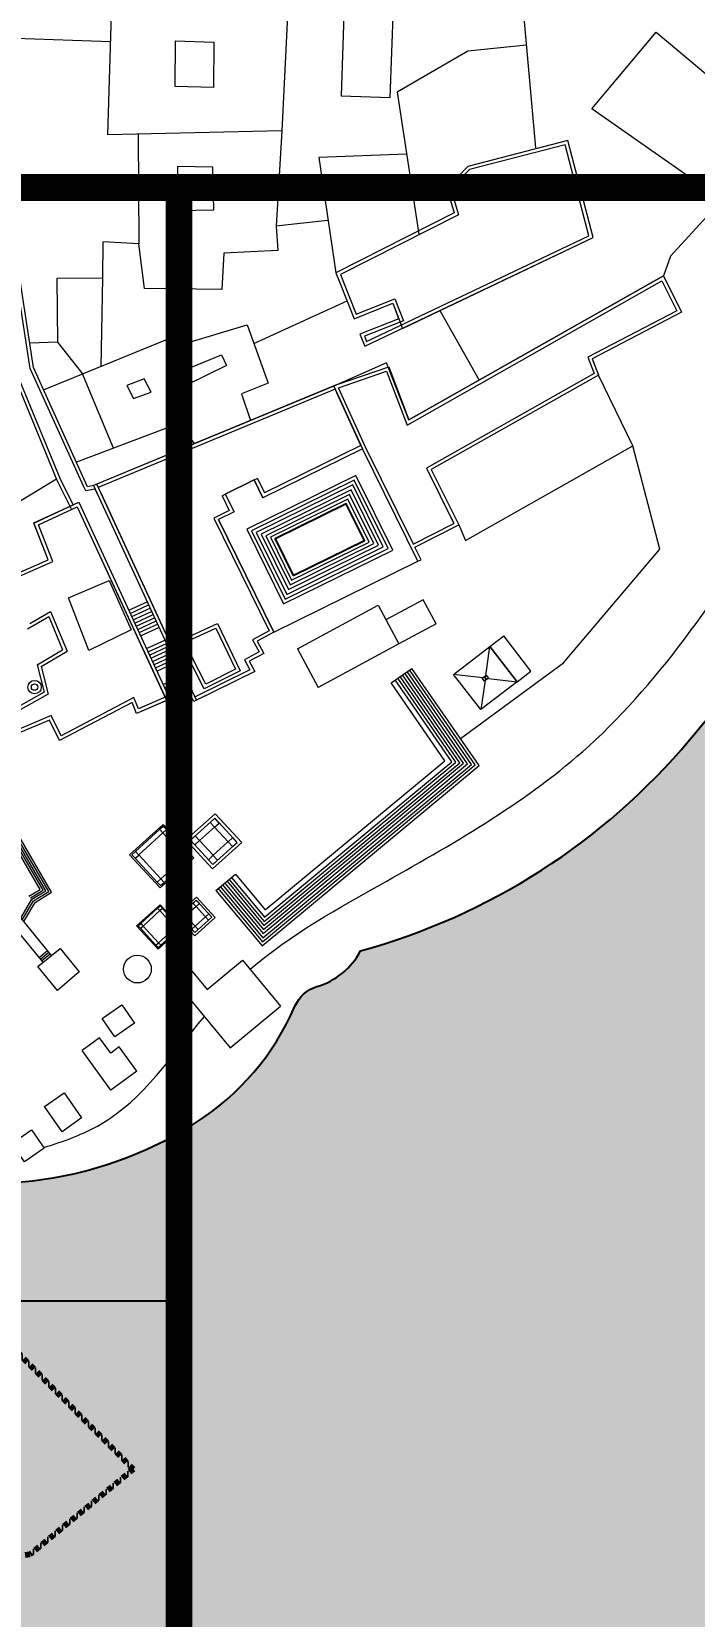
# Model space of a CAD drawing. Header units: millimetres. Extents: x 4203764 to 12476749, y 34048 to 3000914.
# Drawn here: x 12248970 to 12319367, y 2394672 to 2563127 of the extents above; entities that cross this region are included whole.
import ezdxf

# ---------------------------------------------------------------- set-up
doc = ezdxf.new("R2010")
doc.units = ezdxf.units.MM
doc.header["$MEASUREMENT"] = 0
doc.linetypes.add('DASHDOTX2', pattern=[2, 1, -0.5, 0, -0.5])
doc.linetypes.add('DASHED', pattern=[0.75, 0.5, -0.25])
for name, color, linetype, lineweight in [('2', 240, 'Continuous', 25), ('4', 1, 'Continuous', 35), ('A_SITE EDGE', 1, 'Continuous', 50), ('building property', 253, 'Continuous', 15), ('outer profile and ghats', 1, 'Continuous', 9), ('streets', 254, 'Continuous', 9), ('wall', 22, 'Continuous', 9)]:
    doc.layers.add(name, color=color, linetype=linetype, lineweight=lineweight)
doc.layers.add('water', color=5, linetype='Continuous')
doc.styles.get("Standard").update_dxf_attribs({"font": 'arial.ttf'})
doc.dimstyles.get("Standard").update_dxf_attribs({"dimtxt": 10000, "dimasz": 2000, "dimexe": 0.18, "dimexo": 0.0625, "dimgap": 0.09, "dimtad": 0, "dimtih": 1, "dimtoh": 1, "dimdec": 4, "dimzin": 0, "dimdsep": 46, "dimtxsty": 'Standard', "dimblk": 'ARCHTICK', "dimcen": 0, "dimadec": 0, "dimazin": 0, "dimtfac": 1, "dimtdec": 4, "dimtofl": 0, "dimtmove": 0, "dimatfit": 3, "dimldrblk": 'ARCHTICK', "dimfxl": 0, "dimtolj": 1, "dimtzin": 0, "dimlwe": 18, "dimarcsym": 0})

# ---------------------------------------------------------------- blocks, each defined once
blk = doc.blocks.new('_ArchTick')
at = {"color": 0, "linetype": 'ByBlock', "lineweight": 30, "const_width": 0.15}
blk.add_lwpolyline([(-0.5, -0.5), (0.5, 0.5)], dxfattribs=at)
blk = doc.blocks.new('*D42')
at = {"layer": '4', "color": 0, "linetype": 'DASHED', "lineweight": 18}
for p, q in [((11789424, 2546568), (11789424, 2428157)), ((12264489, 2546461), (12264489, 2428157))]:
    blk.add_line(p, q, dxfattribs=at)
at = {"layer": '4', "color": 0, "lineweight": -2}
for p, q in [((11789424, 2428158), (11986578, 2428158)), ((12264489, 2428158), (12067335, 2428158))]:
    blk.add_line(p, q, dxfattribs=at)
at = {"layer": 'Defpoints', "color": 0, "lineweight": 30}
for p in [(11789424, 2546568), (12264489, 2546461), (12264489, 2428158)]:
    blk.add_point(p, dxfattribs=at)
at = {"layer": '4', "color": 0, "lineweight": -2, "xscale": 2000, "yscale": 2000, "zscale": 2000, "rotation": 180}
blk.add_blockref('_ArchTick', (11789424, 2428158), dxfattribs=at)
at = {"layer": '4', "color": 0, "lineweight": -2, "xscale": 2000, "yscale": 2000, "zscale": 2000}
blk.add_blockref('_ArchTick', (12264489, 2428158), dxfattribs=at)
at = {"layer": '4', "color": 0, "lineweight": 30, "insert": (12026957, 2428158), "char_height": 10000, "attachment_point": 5}
blk.add_mtext('\\A1;475065.1106', dxfattribs=at)

msp = doc.modelspace()

# ---------------------------------------------------------------- hatches: boundary and pattern name
at = {"layer": 'building property', "lineweight": 35}
h = msp.add_hatch(color=254, dxfattribs=at)
h.dxf.hatch_style = 1
edge = h.paths.add_edge_path()
edge.add_arc((12422933.58498, 1804056.12126), 263896.55539, 140.0344583194, 166.4284169588)
edge.add_line((12166405.68001, 1865982.09254), (11809487.3317, 1865841.04787))
edge.add_arc((11795819.33628, 1886942.04403), 25140.92556, 302.9328139212, 330.721959267)
edge.add_arc((11790950.95391, 1889671.59987), 30722.28937, 330.721959267, 347.6914226223)
edge.add_arc((11840072.54802, 1878953.65679), 19554.99489, 143.0848554895, 167.6914226223, ccw=False)
edge.add_arc((11807220.50579, 1903633.24919), 21534.40715, 323.0848554895, 338.771758814)
edge.add_arc((11955946.7924, 1845861.77199), 138018.25471, 152.3377396526, 158.771758814, ccw=False)
edge.add_arc((11791692.03616, 1931959.48148), 47433.73511, 332.3377396526, 349.6440384347)
edge.add_arc((11871872.39149, 1917307.32735), 34074.39333, 151.8048650631, 169.6440384347, ccw=False)
edge.add_arc((11962613.6436, 1868662.2146), 137032.25767, 145.8909863463, 151.8048650631, ccw=False)
edge.add_arc((11787542.99968, 1987234.12269), 74412.83626, 325.8909863463, 334.4095907286)
edge.add_arc((12096866.37172, 1839094.85316), 268553.91382, 152.1606562035, 154.4095907286, ccw=False)
edge.add_arc((11884893.48195, 1951041.5666), 28836.22018, 138.5366337492, 152.1606562035, ccw=False)
edge.add_arc((12145192.348, 1721045.11657), 376188.87482, 136.9969988859, 138.5366337492, ccw=False)
edge.add_arc((11830511.45426, 2014520.61475), 54103.97071, 316.9969988859, 325.9340388131)
edge.add_arc((12063451.02841, 1857010.40857), 227090.46426, 144.4115146112, 145.934038813, ccw=False)
edge.add_arc((11882971.44551, 1986166.24576), 5157.79401, 109.3703452575, 144.4115146112, ccw=False)
edge.add_arc((11872806.33967, 2015079.38397), 25490.19023, 289.3703452575, 298.5628810284)
edge.add_arc((11879590.48764, 2002617.1732), 11301.06196, 298.5628810284, 329.8823603517)
edge.add_arc((11815875.61762, 2039577.60358), 84960.12844, 329.8823603517, 334.7322078033)
edge.add_arc((11896640.94108, 2001455.54062), 4350.1686, 111.7983925175, 154.7322078033, ccw=False)
edge.add_arc((11887307.09226, 2024793.72639), 20785.29736, 291.7983925175, 301.0543031333)
edge.add_arc((11856516.08611, 2075928.72551), 80475.11387, 301.0543031333, 304.2727914648)
edge.add_arc((11900115.71454, 2011948.81654), 3051.88511, 304.2727914649, 344.5064632857)
edge.add_arc((11799904.2964, 2039727.72895), 107042.25149, 344.5064632856, 347.0246817926)
edge.add_arc((11914355.65123, 2013356.47758), 10407.97422, 136.5726064511, 167.0246817927, ccw=False)
edge.add_arc((11898455.85704, 2028406.57183), 11485.1478, 316.5726064511, 345.7400024481)
edge.add_arc((11851131.69288, 2040434.16903), 60313.82389, 345.7400024481, 354.5454942005)
edge.add_arc((11928707.56329, 2029145.01425), 18394.30865, 143.1924489998, 162.4192210947, ccw=False)
edge.add_arc((11904217.35609, 2047471.06434), 12193.50526, 323.1924489998, 340.6547154255)
edge.add_arc((11913568.70574, 2044187.96858), 2282.57908, 340.6547154255, 435.6672125063)
edge.add_arc((11918809.42755, 2046321.44877), 4676.31282, 123.9086206621, 179.0436377173, ccw=False)
edge.add_arc((11948963.81076, 2001461.5739), 58729.02043, 120.4236297496, 123.9086206621, ccw=False)
edge.add_arc((11916860.85688, 2056128.06657), 4666.76072, 300.4236297497, 343.1747362629)
edge.add_arc((12265773.02432, 1950617.37847), 359849.63931, 162.2838870341, 163.1747362629, ccw=False)
edge.add_arc((11934658.08587, 2056392.2457), 12250.12118, 139.8552917822, 162.2838870342, ccw=False)
edge.add_arc((11930589.41079, 2059823.81787), 6927.5462, 110.1695649768, 139.8552917822, ccw=False)
edge.add_arc((11925358.20077, 2074065.16989), 8244.19285, 290.1695649768, 337.8987580009)
edge.add_arc((11987011.44104, 2053190.64676), 56863.60963, 149.1990475726, 161.7870580545, ccw=False)
edge.add_arc((11075552.25721, 2596549.90314), 1004266.5074, 329.19904757266, 329.61497402102)
edge.add_arc((11980804.63447, 2065759.45851), 45123.96456, 141.7900834815, 149.614974021, ccw=False)
edge.add_arc((11973785.75951, 2071284.73579), 36191.2553, 132.0286819129, 141.7900834814, ccw=False)
edge.add_arc((11938932.66945, 2109954.06772), 15866.93443, 312.0286819129, 321.4770117494)
edge.add_arc((12047130.20068, 2023818.96458), 122429.70961, 139.0851188938, 141.4770117494, ccw=False)
edge.add_arc((11931780.31903, 2123790.61727), 30213.42498, 319.0851188937, 328.8133755676)
edge.add_arc((11993537.04921, 2086409.11404), 41975.70514, 141.349766146, 148.8133755676, ccw=False)
edge.add_arc((12005850.60992, 2080987.9041), 55086.72854, 137.4077616341, 144.9475459467, ccw=False)
edge.add_arc((11990556.79698, 2095047.46285), 34312.41974, 127.5143422198, 137.4077616341, ccw=False)
edge.add_arc((11957008.81119, 2138745.39622), 20778.20317, 307.5143422198, 316.6955671633)
edge.add_arc((11955918.27659, 2139773.22335), 22276.76725, 316.6955671633, 326.2681196672)
edge.add_arc((11965289.37029, 2133515.94454), 11008.62919, 326.2681196672, 347.7902224322)
edge.add_arc((11985827.96119, 2129071.6751), 10005.30064, 137.1698864072, 167.7902224322, ccw=False)
edge.add_arc((11987437.46688, 2127579.68442), 12199.96343, 116.8522136864, 137.1698864072, ccw=False)
edge.add_arc((11970422.17406, 2161188.10091), 25470.26153, 296.8522136864, 308.8966392115)
edge.add_arc((11976014.23722, 2154256.9492), 16564.53111, 308.8966392115, 333.1942724583)
edge.add_arc((11860930.93487, 2212404.1487), 145503.52168, 333.1942724584, 335.605593174)
edge.add_arc((11906483.0125, 2191746.1714), 95486.08669, 335.605593174, 339.9027603815)
edge.add_arc((12024664.71914, 2148504.26439), 30358.17542, 142.1711417541, 159.9027603815, ccw=False)
edge.add_arc((12026846.78869, 2146809.91674), 33120.82659, 125.2967839886, 142.1711417541, ccw=False)
edge.add_arc((11992941.37741, 2194701.94609), 25558.15934, 305.2967839886, 317.9200299652)
edge.add_arc((11860544.70547, 2314247.47305), 203939.8057, 317.9200299652, 320.6654060374)
edge.add_arc((12005072.05939, 2195807.41048), 17081.02358, 320.6654060374, 333.2962609378)
edge.add_arc((12025817.7741, 2185371.70662), 6141.56443, 114.657943249, 153.2962609378, ccw=False)
edge.add_arc((12010209.31829, 2219372.64234), 31270.83355, 294.657943249, 307.4600657375)
edge.add_arc((12026070.76591, 2198671.74297), 5191.86204, 307.4600657375, 350.572480741)
edge.add_arc((12041977.16001, 2196030.60663), 10932.31157, 154.0089907333, 170.572480741, ccw=False)
edge.add_arc((12035864.30031, 2199010.8602), 4131.6524, 104.4456307299, 154.0089907333, ccw=False)
edge.add_arc((12059610.48435, 2145011.53073), 63070.87253, 105.6165097511, 113.1314364048, ccw=False)
edge.add_arc((12040956.91098, 2211746.87486), 6222.4313, 285.6165097511, 325.3236856384)
edge.add_arc((12024043.2371, 2223448.11648), 26789.1865, 325.3236856384, 336.7232936214)
edge.add_arc((12058249.21068, 2208733.17976), 10447.59627, 128.3236311209, 156.7232936214, ccw=False)
edge.add_arc((12029392.06585, 2245241.69464), 36088.48077, 308.3236311208, 313.9465601671)
edge.add_arc((12083829.87625, 2188764.36944), 42353.62184, 128.4864178487, 133.9465601671, ccw=False)
edge.add_arc((12051132.59717, 2229890.49023), 10186.55203, 308.4864178487, 334.2322790811)
edge.add_arc((12102406.63357, 2205139.28006), 46748.93087, 146.9738708583, 154.2322790812, ccw=False)
edge.add_arc((12067661.65762, 2227725.46538), 5308.01968, 122.3184351479, 146.9738708582, ccw=False)
edge.add_arc((12091969.20285, 2189302.10819), 50774.61327, 117.1290922819, 122.3184351479, ccw=False)
edge.add_arc((12065354.21922, 2241247.29044), 7591.98088, 297.129092282, 335.5932295827)
edge.add_arc((12283885.72211, 2142085.86596), 232385.11356, 154.5330055613, 155.5932295827, ccw=False)
edge.add_arc((12092048.28291, 2233452.01748), 19901.2866, 138.9025223259, 154.5330055613, ccw=False)
edge.add_arc((12083002.97433, 2241342.04187), 7898.36645, 117.1931828002, 138.9025223259, ccw=False)
edge.add_arc((12172609.68851, 2161469.99995), 127437.90807, 133.937445304, 137.0092429147, ccw=False)
edge.add_arc((12088584.73883, 2248670.70685), 6342.26219, 96.6032629617, 133.937445304, ccw=False)
edge.add_arc((12086923.02238, 2263025.34251), 8108.23491, 276.6032629617, 304.4168700316)
edge.add_arc((12101573.55915, 2241642.28192), 17812.28799, 104.2632595223, 124.4168700316, ccw=False)
edge.add_arc((12093606.17799, 2268768.40567), 10492.14992, 289.9436753348, 316.9032813136)
edge.add_arc((12099774.36332, 2262996.98248), 2044.91157, 316.9032813136, 394.5632893672)
edge.add_arc((12108218.93736, 2262008.3021), 7093.86174, 116.7487161028, 162.3676141534, ccw=False)
edge.add_arc((12122374.01509, 2264454.79555), 17778.2768, 139.9869056711, 167.3668545975, ccw=False)
edge.add_arc((12104061.54487, 2279827.91574), 6131.54106, 319.9869056712, 371.9497000785)
edge.add_arc((12116330.47808, 2282424.50258), 6409.15212, 147.6157391331, 191.9497000785, ccw=False)
edge.add_arc((12103664.68187, 2290457.58157), 8589.27286, 327.6157391331, 378.4692956369)
edge.add_arc((12115880.52553, 2294537.66772), 4289.93284, 155.2320996672, 198.4692956369, ccw=False)
edge.add_arc((12121723.31077, 2291841.89317), 10724.63095, 131.3611323252, 155.2320996672, ccw=False)
edge.add_arc((12108153.53343, 2318305.31023), 19521.81951, 289.3953975175, 302.8724992883)
edge.add_arc((12133671.22285, 2297874.54878), 15457.67071, 131.8163415621, 164.8693864624, ccw=False)
edge.add_arc((12097802.53601, 2337968.47188), 38339.03332, 311.8163415621, 318.1847381032)
edge.add_arc((12134442.04632, 2308405.32127), 9003.48475, 96.8704836962, 153.6137695223, ccw=False)
edge.add_arc((12130772.19598, 2338862.87953), 21674.36812, 276.8704836962, 287.7288739271)
edge.add_arc((12135367.95772, 2324487.47067), 6582.2044, 287.7288739271, 330.0627189084)
edge.add_arc((12161033.2484, 2309707.04393), 23034.82045, 142.1279656266, 150.0627189084, ccw=False)
edge.add_arc((12134575.28819, 2337148.44982), 15664.24402, 301.8873282868, 340.5909685423)
edge.add_arc((12157396.83975, 2332029.36114), 8047.96466, 115.4496268208, 180.6143580405, ccw=False)
edge.add_arc((12145948.42862, 2356085.86119), 18593.75661, 295.4496268209, 348.9156705378)
edge.add_arc((12189745.46756, 2347732.38651), 25993.19856, 127.1637606776, 169.4061118436, ccw=False)
edge.add_arc((12158024.63805, 2389577.96852), 26516.45539, 307.1637606776, 350.8522803553)
edge.add_arc((12198736.93035, 2383022.13341), 14720.29663, 100.3668143252, 170.8522803553, ccw=False)
edge.add_arc((12188836.61367, 2437141.24056), 40296.91912, 280.3668143253, 301.2746773972)
edge.add_arc((12220773.67523, 2384561.66699), 21222.08167, 90.2751861599, 121.2746773973, ccw=False)
edge.add_arc((12220587.84901, 2423251.75267), 17468.45027, 270.2751861599, 358.8217786811)
edge.add_arc((12261882.91553, 2424966.98004), 23920.42798, 138.9034680325, 184.9750374256, ccw=False)
edge.add_arc((12244276.45652, 2481842.09135), 41153.64894, 269.4151769576, 302.4572157954)
edge.add_arc((12251494.42786, 2470493.45398), 27704.08834, 302.4572157954, 336.7139916553)
edge.add_arc((12280323.45495, 2458086.05834), 3681.51774, 106.538255431, 156.7139916553, ccw=False)
edge.add_arc((12277078.09344, 2469015.41288), 7719.49808, 286.538255431, 332.2612949479)
edge.add_arc((12265522.42494, 2532539.87056), 69590.71886, 285.3212740008, 320.0355113691)
edge.add_arc((13061631.32729, 1865365.57947), 969115.64922, 139.11600640113, 140.03551136914, ccw=False)
edge.add_line((12328944.66821, 2499680.48641), (12329073.93275, 2172572.15004))
edge.add_arc((12871405.34426, 1859096.21132), 626410.8269, 149.97142388808, 158.65638947594)
edge.add_arc((11908116.16923, 2235511.87646), 407811.00022, 320.0344583194, 338.6563894759, ccw=False)

# ---------------------------------------------------------------- linework, layer by layer
at = {"layer": '2'}
msp.add_lwpolyline([(12184203.85027, 2385362.37198, -0.3176291757), (12196088.02134, 2397502.1339, 0.0914816891), (12209756.41357, 2402699.93306, -0.1360917661), (12220671.74799, 2405783.50388, 0.4068031809), (12238052.60595, 2422892.55955, -0.2037775267), (12243856.40491, 2440690.58618, 0.1451803897), (12266362.372, 2447116.95408, 0.1505966144), (12276941.82279, 2459541.44038, -0.2224992803), (12279275.49078, 2461615.27129, 0.2021941181), (12283910.46223, 2465422.4493, 0.1526385525), (12318859.72267, 2487840.86808, -0.0040121188), (12328944.66821, 2499680.48641), (12329073.93275, 2172572.15004, 0.0379134616)], format="xyb", dxfattribs=at)
at = {"layer": '4', "lineweight": 30}
msp.add_xline((11792562.75326, 2546470.7114), (1, 0), dxfattribs=at)
at = {"layer": '4', "lineweight": 30, "const_width": 2852.91097}
for points in [[(12145823.9766, 2546567.61517), (12264623.9766, 2546567.61517), (12264623.9766, 2378367.61517), (12145823.9766, 2378367.61517), (12145823.9766, 2546567.61517)], [(12264623.9766, 2546567.61517), (12383423.9766, 2546567.61517), (12383423.9766, 2378367.61517), (12264623.9766, 2378367.61517), (12264623.9766, 2546567.61517)]]:
    msp.add_lwpolyline(points, dxfattribs=at)
at = {"layer": 'A_SITE EDGE', "linetype": 'DASHDOTX2', "lineweight": 80, "ltscale": 500}
for points in [[(12259762.06627, 2410306.9361), (12239698.26323, 2430562.95338)], [(12259762.06627, 2410306.9361), (12248777.78739, 2401249.21918), (12212216.74302, 2395269.78575), (12163902.34439, 2297612.46152), (12137523.08205, 2298301.60724)]]:
    msp.add_lwpolyline(points, dxfattribs=at)
at = {"layer": 'building property'}
for p, q in [((12308481.18951, 2554919.96143), (12315314.51928, 2563063.76441)), ((12315314.51928, 2563063.76441), (12322989.02946, 2556624.21042)), ((12322296.39827, 2545245.70866), (12308481.18951, 2554919.96143)), ((12328923.7942, 2552502.87208), (12316830.63184, 2539260.55845)), ((12316830.63184, 2539260.55845), (12316085.97347, 2537180.51056)), ((12316830.63184, 2539260.55845), (12316085.97347, 2537180.51056)), ((12289052.91906, 2521856.17086), (12316085.97347, 2537180.51056)), ((12316085.97347, 2537180.51056), (12317996.14871, 2533305.19522)), ((12316085.97347, 2537180.51056), (12317996.14871, 2533305.19522)), ((12288857.89659, 2521314.42848), (12315925.22294, 2536658.19606)), ((12315925.22294, 2536658.19606), (12317497.81093, 2533467.76924)), ((12292328.2557, 2533477.26026), (12296517.29974, 2526087.5353)), ((12317497.81093, 2533467.76924), (12308048.3108, 2528522.45917)), ((12317996.14871, 2533305.19522), (12308518.51539, 2528345.16191)), ((12317996.14871, 2533305.19522), (12308518.51539, 2528345.16191)), ((12308048.3108, 2528522.45917), (12308717.61549, 2526783.92174)), ((12281419.81215, 2525608.12132), (12286901.37471, 2527503.70643)), ((12286680.29933, 2527030.34969), (12288857.89659, 2521314.42848)), ((12286901.37471, 2527503.70643), (12289052.91906, 2521856.17086)), ((12308518.51539, 2528345.16191), (12309184.76311, 2526616.72272)), ((12308518.51539, 2528345.16191), (12309178.11604, 2526631.83097)), ((12308717.61549, 2526783.92174), (12290908.21689, 2516740.16032)), ((12309185.29683, 2526617.02372), (12291402.6764, 2516588.36408)), ((12309185.29683, 2526617.02372), (12291402.6764, 2516588.36408)), ((12312826.57805, 2519108.4706), (12309185.29683, 2526617.02372)), ((12284105.14207, 2518796.4029), (12273538.49398, 2513586.26805)), ((12283949.63868, 2519137.95939), (12273709.04239, 2514088.59207)), ((12290004.66349, 2506831.6134), (12284105.14207, 2518796.4029)), ((12289519.45373, 2508663.87724), (12284441.57829, 2518962.2907)), ((12295052.78781, 2509047.06645), (12312826.57805, 2519108.4706)), ((12290908.21689, 2516740.16032), (12293836.54312, 2510853.06945)), ((12269533.41727, 2513958.77445), (12272607.45592, 2515474.50164)), ((12272943.89213, 2515640.38944), (12272490.83605, 2515416.99947)), ((12272607.45592, 2515474.50164), (12273538.49398, 2513586.26805)), ((12272943.89213, 2515640.38944), (12273709.04239, 2514088.59207)), ((12291402.6764, 2516588.36408), (12294338.17167, 2510686.8606)), ((12291402.6764, 2516588.36408), (12294338.17167, 2510686.8606)), ((12255930.23376, 2514018.64663), (12265612.30298, 2493036.94162)), ((12256270.83018, 2514175.81585), (12265952.8994, 2493194.11084)), ((12269196.98106, 2513792.88665), (12269533.41727, 2513958.77445)), ((12269196.98106, 2513792.88665), (12269962.13133, 2512241.08927)), ((12269533.41727, 2513958.77445), (12270464.45534, 2512070.54086)), ((12249196.09605, 2510911.15907), (12253983.18018, 2513120.17306)), ((12249674.6715, 2510718.87649), (12253799.75297, 2512622.40741)), ((12253799.75297, 2512622.40741), (12263146.14015, 2492368.1483)), ((12253983.18018, 2513120.17306), (12263647.11079, 2492177.77565)), ((12269962.13133, 2512241.08927), (12268309.31524, 2511426.12935)), ((12270464.45534, 2512070.54086), (12268811.63926, 2511255.58094)), ((12250733.29041, 2506998.80302), (12249196.09605, 2510911.15907)), ((12251214.25934, 2506800.42872), (12249674.6715, 2510718.87649)), ((12274711.16067, 2499290.79145), (12268811.63926, 2511255.58094)), ((12289515.7, 2508661.97373), (12293836.54312, 2510853.06945)), ((12289685.35197, 2508327.41985), (12294338.17167, 2510686.8606)), ((12289685.35197, 2508327.41985), (12294338.17167, 2510686.8606)), ((12294338.17167, 2510686.8606), (12295052.78781, 2509047.06645)), ((12290341.0997, 2506997.50121), (12289685.35197, 2508327.41985)), ((12290341.0997, 2506997.50121), (12289685.35197, 2508327.41985)), ((12233123.84198, 2499260.49742), (12250733.29041, 2506998.80302)), ((12233629.39094, 2499072.92459), (12251214.25934, 2506800.42872)), ((12290004.66349, 2506831.6134), (12290341.0997, 2506997.50121)), ((12290004.66349, 2506831.6134), (12290341.0997, 2506997.50121)), ((12259286.39361, 2501627.74748), (12261233.4472, 2502526.22106)), ((12259443.56283, 2501287.15106), (12261390.61641, 2502185.62463)), ((12259600.73205, 2500946.55463), (12261547.78563, 2501845.02821)), ((12290571.9263, 2502746.5597), (12286608.21112, 2500599.38582)), ((12291953.40428, 2500196.33063), (12290571.9263, 2502746.5597)), ((12248536.49604, 2499639.27317), (12250783.42766, 2500963.93294)), ((12248773.72238, 2500214.57315), (12250964.75793, 2501506.27986)), ((12250783.42766, 2500963.93294), (12252254.3075, 2497413.75826)), ((12250964.75793, 2501506.27986), (12252725.62699, 2497256.17556)), ((12259757.90127, 2500605.95821), (12261704.95485, 2501504.43178)), ((12259915.07048, 2500265.36178), (12261862.12407, 2501163.83536)), ((12260072.2397, 2499924.76536), (12262019.29328, 2500823.23894)), ((12260229.40892, 2499584.16893), (12262176.4625, 2500482.64251)), ((12260386.57814, 2499243.57251), (12262333.63172, 2500142.04609)), ((12291953.40428, 2500196.33063), (12287989.68909, 2498049.15675)), ((12260543.74735, 2498902.97608), (12262490.80094, 2499801.44966)), ((12261172.42422, 2497540.59039), (12263119.47781, 2498439.06396)), ((12297658.01203, 2497760.11392), (12299139.91415, 2498899.64366)), ((12302014.64021, 2495161.2045), (12299139.91415, 2498899.64366)), ((12249537.72376, 2495812.219), (12252254.3075, 2497413.75826)), ((12249972.34573, 2495633.00158), (12252725.62699, 2497256.17556)), ((12261329.59344, 2497199.99396), (12263276.64702, 2498098.46754)), ((12261486.76266, 2496859.39754), (12263433.81624, 2497757.87111)), ((12261643.93188, 2496518.80111), (12263590.98546, 2497417.27469)), ((12261801.10109, 2496178.20469), (12263748.15468, 2497076.67826)), ((12261958.27031, 2495837.60826), (12263905.32389, 2496736.08184)), ((12277195.52154, 2497519.0837), (12279422.4167, 2493408.20183)), ((12297166.94011, 2494407.99681), (12297658.01203, 2497760.11392)), ((12300532.73809, 2494021.67475), (12297658.01203, 2497760.11392)), ((12249537.72376, 2495812.219), (12250298.46269, 2492904.39991)), ((12249972.34573, 2495633.00158), (12250734.88206, 2492718.31215)), ((12262115.43953, 2495497.01184), (12264062.49311, 2496395.48541)), ((12262272.60875, 2495156.41541), (12264219.66233, 2496054.88899)), ((12287143.66465, 2493904.17281), (12289372.40711, 2495446.81523)), ((12300532.73809, 2494021.67475), (12302014.64021, 2495161.2045)), ((12262935.70175, 2493719.4476), (12264882.75533, 2494617.92118)), ((12263092.87097, 2493378.85118), (12265039.92455, 2494277.32476)), ((12263250.04019, 2493038.25476), (12265197.09377, 2493936.72833)), ((12263407.2094, 2492697.65833), (12265354.26299, 2493596.13191)), ((12297166.94011, 2494407.99681), (12293801.14214, 2494794.31887)), ((12297166.94011, 2494407.99681), (12296675.8682, 2491055.8797)), ((12297167.41746, 2494411.25522), (12300532.73809, 2494021.67475)), ((12250734.88206, 2492718.31215), (12242414.68554, 2488077.36159)), ((12250298.46269, 2492904.39991), (12242612.72104, 2488617.34407)), ((12259637.94448, 2491807.01591), (12251923.05973, 2487771.78785)), ((12259831.74662, 2492331.70608), (12252091.19005, 2488283.05051)), ((12260109.32037, 2490631.08257), (12259637.94448, 2491807.01591)), ((12260313.54879, 2491129.7625), (12259831.74662, 2492331.70608)), ((12263647.11079, 2492177.77565), (12260109.32037, 2490631.08257)), ((12263146.14015, 2492368.1483), (12260313.54879, 2491129.7625)), ((12251050.59509, 2490418.36358), (12245366.97225, 2488039.41919)), ((12250868.60323, 2489935.54496), (12245857.82693, 2487838.22808)), ((12251923.05973, 2487771.78785), (12250868.60323, 2489935.54496)), ((12252091.19005, 2488283.05051), (12251050.59509, 2490418.36358)), ((12265351.69079, 2477200.45167), (12268458.20669, 2479995.05062)), ((12268458.20669, 2479995.05062), (12271291.49795, 2476923.78297)), ((12250784.51502, 2471721.48334), (12247048.5349, 2478133.5389)), ((12251087.61982, 2471644.84236), (12247200.45776, 2478316.3712)), ((12259371.86022, 2475631.2953), (12262947.14917, 2478847.59905)), ((12262547.29168, 2478338.98486), (12262929.29545, 2478682.63267)), ((12262547.29168, 2478338.98486), (12262895.69741, 2477961.31551)), ((12262895.69741, 2477961.31551), (12263277.70119, 2478304.96331)), ((12262929.29545, 2478682.63267), (12263277.70119, 2478304.96331)), ((12262947.14917, 2478847.59905), (12266207.98389, 2475312.87731)), ((12249875.20061, 2471951.40628), (12246592.76633, 2477585.04199)), ((12250178.30541, 2471874.7653), (12246744.68919, 2477767.87429)), ((12250481.41021, 2471798.12432), (12246896.61205, 2477950.7066)), ((12262886.77961, 2477953.29312), (12262886.77961, 2477953.29312)), ((12265351.69079, 2477200.45167), (12268184.98205, 2474129.18402)), ((12266296.69274, 2476668.52787), (12266303.07193, 2476674.26654)), ((12268184.98205, 2474129.18402), (12271291.49795, 2476923.78297)), ((12270295.32411, 2476488.31249), (12270301.14224, 2476482.00568)), ((12259371.86022, 2475631.2953), (12262632.69494, 2472096.57356)), ((12259620.63573, 2475637.34644), (12260002.63951, 2475980.99424)), ((12259620.63573, 2475637.34644), (12259969.04147, 2475259.67709)), ((12259969.04147, 2475259.67709), (12260351.04525, 2475603.32489)), ((12260002.63951, 2475980.99424), (12260351.04525, 2475603.32489)), ((12262632.69494, 2472096.57356), (12266207.98389, 2475312.87731)), ((12265227.45843, 2475351.36129), (12265609.46221, 2475695.00909)), ((12265227.45843, 2475351.36129), (12265575.86417, 2474973.69193)), ((12265575.86417, 2474973.69193), (12265957.86795, 2475317.33973)), ((12265609.46221, 2475695.00909), (12265957.86795, 2475317.33973)), ((12262307.60916, 2472724.68627), (12262689.61294, 2473068.33407)), ((12262689.61294, 2473068.33407), (12263038.01868, 2472690.66472)), ((12268543.84021, 2471835.17081), (12270628.02801, 2473568.14508)), ((12248667.2299, 2471214.26542), (12249875.20061, 2471951.40628)), ((12248831.26512, 2471052.75991), (12250178.30541, 2471874.7653)), ((12248995.30034, 2470891.2544), (12250481.41021, 2471798.12432)), ((12249159.33556, 2470729.74889), (12250784.51502, 2471721.48334)), ((12249323.37078, 2470568.24338), (12251087.61982, 2471644.84236)), ((12262307.60916, 2472724.68627), (12262656.0149, 2472347.01692)), ((12262656.0149, 2472347.01692), (12263038.01868, 2472690.66472)), ((12247821.2748, 2468898.34355), (12248995.30034, 2470891.2544)), ((12247971.79001, 2468713.8878), (12249159.33556, 2470729.74889)), ((12248122.30523, 2468529.43205), (12249323.37078, 2470568.24338)), ((12260114.50593, 2468069.12074), (12262617.20819, 2470320.53336)), ((12262337.30795, 2469964.50343), (12262604.7106, 2470205.05689)), ((12262337.30795, 2469964.50343), (12262581.19197, 2469700.13488)), ((12262574.9495, 2469694.51921), (12262574.9495, 2469694.51921)), ((12262581.19197, 2469700.13488), (12262848.59461, 2469940.68834)), ((12262604.7106, 2470205.05689), (12262848.59461, 2469940.68834)), ((12262617.20819, 2470320.53336), (12264899.7925, 2467846.22814)), ((12264300.38733, 2469167.53019), (12266474.94846, 2471123.74946)), ((12266474.94846, 2471123.74946), (12268458.25234, 2468973.8621)), ((12250181.7506, 2464200.51327), (12247084.51242, 2467996.16528)), ((12251066.34878, 2464921.51941), (12247520.24437, 2469267.25504)), ((12260114.50593, 2468069.12074), (12262397.09024, 2465594.81552)), ((12260288.64879, 2468073.35653), (12260556.05143, 2468313.90999)), ((12260288.64879, 2468073.35653), (12260532.53281, 2467808.98799)), ((12260532.53281, 2467808.98799), (12260799.93545, 2468049.54145)), ((12260556.05143, 2468313.90999), (12260799.93545, 2468049.54145)), ((12264213.42468, 2467873.16693), (12264480.82732, 2468113.72039)), ((12264300.38733, 2469167.53019), (12266283.69121, 2467017.64284)), ((12264480.82732, 2468113.72039), (12264724.71134, 2467849.35184)), ((12266283.69121, 2467017.64284), (12268458.25234, 2468973.8621)), ((12267760.93066, 2468669.03277), (12267765.00335, 2468664.618)), ((12262169.53019, 2466034.49441), (12262436.93284, 2466275.04787)), ((12262397.09024, 2465594.81552), (12264899.7925, 2467846.22814)), ((12262436.93284, 2466275.04787), (12262680.81685, 2466010.67933)), ((12264213.42468, 2467873.16693), (12264457.3087, 2467608.79838)), ((12264457.3087, 2467608.79838), (12264724.71134, 2467849.35184)), ((12249636.09567, 2463755.76834), (12251979.44227, 2465665.75112)), ((12249758.20524, 2464719.56629), (12250642.80341, 2465440.57242)), ((12249899.38703, 2464546.54862), (12250783.9852, 2465267.55475)), ((12250040.56882, 2464373.53094), (12250925.16699, 2465094.53708)), ((12251979.44227, 2465665.75112), (12254010.75096, 2463173.55048)), ((12262169.53019, 2466034.49441), (12262413.41421, 2465770.12587)), ((12262413.41421, 2465770.12587), (12262680.81685, 2466010.67933)), ((12251718.71087, 2461200.62005), (12249636.09567, 2463755.76834)), ((12254010.75096, 2463173.55048), (12251718.71087, 2461200.62005)), ((12265560.22258, 2463773.67157), (12267600.82826, 2461306.55953)), ((12267600.82826, 2461306.55953), (12271371.5932, 2464425.44682)), ((12271371.5932, 2464425.44682), (12275411.66866, 2459540.95646)), ((12263980.61783, 2462467.14378), (12270061.29896, 2455115.54139)), ((12270061.29896, 2455115.54139), (12275411.66866, 2459540.95646)), ((12256186.16624, 2456176.52109), (12254326.91542, 2454826.69592)), ((12257370.77078, 2454544.84535), (12256186.16624, 2456176.52109)), ((12257386.98384, 2450611.75396), (12254326.91542, 2454826.69592)), ((12258277.6637, 2455203.25403), (12257370.77078, 2454544.84535)), ((12260153.12758, 2452619.98781), (12258277.6637, 2455203.25403)), ((12260153.12758, 2452619.98781), (12257386.98384, 2450611.75396))]:
    msp.add_line(p, q, dxfattribs=at)
at = {"layer": 'building property', "ltscale": 7}
for p, q in [((12262538.4012, 2478330.93284), (12259997.32691, 2475986.75305)), ((12265609.43224, 2475694.98213), (12263268.75342, 2478296.91396)), ((12265838.57954, 2477177.77301), (12268435.81034, 2479514.22282)), ((12268391.01764, 2478552.56721), (12266800.1597, 2477132.98382)), ((12268391.01764, 2478552.56721), (12269843.02904, 2476991.25082)), ((12268435.81034, 2479514.22282), (12270804.60921, 2476946.46163)), ((12262886.77961, 2477953.29312), (12260345.70532, 2475609.11333)), ((12265227.45843, 2475351.36129), (12262886.77961, 2477953.29312)), ((12265838.57954, 2477177.77301), (12268207.3784, 2474610.01182)), ((12266800.1597, 2477132.98382), (12268252.1711, 2475571.66742)), ((12268207.3784, 2474610.01182), (12270804.60921, 2476946.46163)), ((12268252.1711, 2475571.66742), (12269819.10324, 2477017.18622)), ((12259969.04147, 2475259.67709), (12262307.60916, 2472724.68627)), ((12260346.68119, 2475608.05549), (12262685.24889, 2473073.06467)), ((12262694.39784, 2473072.63853), (12265232.24333, 2475355.66574)), ((12263038.01868, 2472690.66472), (12265575.86417, 2474973.69193)), ((12262331.08462, 2469958.86702), (12260552.33262, 2468317.94116)), ((12262574.9495, 2469694.51921), (12260796.1975, 2468053.59336)), ((12264213.42468, 2467873.16693), (12262574.9495, 2469694.51921)), ((12264480.80635, 2468113.70151), (12262842.33117, 2469935.0538)), ((12264641.20945, 2469151.65513), (12266459.27102, 2470787.17)), ((12266427.91613, 2470114.01108), (12265314.31557, 2469120.3027)), ((12266427.91613, 2470114.01108), (12267444.32411, 2469021.0896)), ((12266459.27102, 2470787.17), (12268117.43022, 2468989.73717)), ((12260796.88061, 2468052.85287), (12262433.878, 2466278.3593)), ((12264641.20945, 2469151.65513), (12266299.36866, 2467354.2223)), ((12265314.31557, 2469120.3027), (12266330.72355, 2468027.38122)), ((12266299.36866, 2467354.2223), (12268117.43022, 2468989.73717)), ((12266330.72355, 2468027.38122), (12267427.57604, 2469039.24438)), ((12260532.53281, 2467808.98799), (12262169.53019, 2466034.49441)), ((12262440.28226, 2466278.061), (12264216.77411, 2467876.18005)), ((12262680.81685, 2466010.67933), (12264457.3087, 2467608.79838))]:
    msp.add_line(p, q, dxfattribs=at)
at = {"layer": 'building property'}
for points in [[(12276621.18339, 2574242.85235), (12275553.96331, 2552587.59568), (12257072.22466, 2552172.92638), (12257474.38857, 2566159.27152), (12262334.81326, 2566136.76103), (12262740.19301, 2574329.08949), (12265969.26598, 2574541.9451), (12266331.59216, 2579688.75697)], [(12173495.77582, 2549262.2369), (12172163.45883, 2549316.58011), (12157356.74552, 2545943.02076), (12155776.778, 2556242.00517), (12153271.96267, 2555914.54267), (12151089.39731, 2574435.04533), (12169742.05725, 2575398.22107), (12170486.37575, 2571070.07968), (12212920.54317, 2570836.69882), (12243838.07918, 2567495.05399), (12242882.51475, 2547645.70443), (12246574.77372, 2527823.73018), (12251642.10961, 2515469.23328), (12253186.80214, 2512339.55946), (12253799.75297, 2512622.40741), (12263303.34139, 2492027.48248), (12260109.32037, 2490631.08257), (12259637.94448, 2491807.01591), (12251923.05973, 2487771.78785), (12250868.60323, 2489935.54496), (12245857.82693, 2487838.22808), (12247219.61834, 2484584.72251), (12240435.69108, 2481171.97979)], [(12281078.30695, 2525452.93663), (12255538.99969, 2514873.75955), (12254908.08813, 2514738.19547), (12249161.17873, 2527444.92711), (12246318.48171, 2545973.92981), (12247676.63531, 2570059.55867)], [(12282157.17675, 2565968.02752), (12281849.23633, 2556311.05426), (12287057.12042, 2556148.61695), (12287399.45187, 2565755.79279), (12282157.17675, 2565968.02752)], [(12301057.43645, 2567003.26209), (12302498.64133, 2550775.39312)], [(12257356.63436, 2562064.04797), (12247245.67448, 2562416.85723)], [(12268328.59972, 2562022.14644), (12268297.81485, 2557186.63581), (12264210.47542, 2557315.7103), (12264241.26383, 2562151.21907), (12268328.59972, 2562022.14644)], [(12301529.15342, 2561691.76113), (12295316.50194, 2561054.12566), (12287792.54156, 2556697.64509), (12290114.12547, 2541590.59431)], [(12260298.27508, 2552245.30832), (12260365.58239, 2540569.25845), (12256517.45322, 2540805.48578), (12256486.09565, 2536927.19798), (12251650.8526, 2536892.42089), (12251693.67324, 2530128.27534), (12248769.42492, 2529998.4203)], [(12275553.96331, 2552587.59568), (12274925.29545, 2542444.71755), (12275124.35646, 2539872.26832), (12269381.19274, 2539573.1695), (12269184.67321, 2535714.30001), (12260965.79612, 2535809.99708), (12260365.58239, 2540569.25845)], [(12281666.65371, 2536544.62129), (12283232.92373, 2532617.19569), (12287331.46293, 2534251.70637), (12287983.61106, 2532616.44346), (12283844.66038, 2530965.81655), (12284357.76217, 2529679.21268), (12308606.30913, 2541233.97208), (12305927.88453, 2551558.09892), (12295301.26747, 2548801.19822), (12293091.5592, 2546509.58073), (12293862.90474, 2543859.93722), (12281287.05438, 2537496.46747), (12281666.65371, 2536544.62129)], [(12264444.64458, 2548808.52886), (12264533.52977, 2544112.77998), (12268304.72886, 2544172.24297), (12268215.90095, 2548723.06009), (12264444.64458, 2548808.52886)], [(12288803.79554, 2550117.19578), (12279477.42011, 2549768.32399), (12281292.55256, 2537482.68078)], [(12280410.61229, 2543042.94362), (12274925.29545, 2542444.71755)], [(12256486.09565, 2536927.19798), (12256330.61868, 2527549.74706)], [(12265326.92308, 2535759.21799), (12265741.05055, 2530125.32626)], [(12272571.82721, 2529975.66855), (12282479.09548, 2534507.42172)], [(12250236.07929, 2525068.26306), (12263216.90907, 2530353.60446), (12265741.05055, 2530125.32626), (12271859.23466, 2531961.95683), (12274079.78693, 2525772.36512), (12271250.24416, 2524624.86487), (12272205.47703, 2521786.37087), (12266282.49334, 2519347.94536), (12264597.16809, 2521488.78915), (12253725.18413, 2517353.66105)], [(12251693.67324, 2530128.27534), (12254371.2425, 2526751.95737)], [(12265472.88651, 2525594.35012), (12264743.19446, 2526980.68241), (12269117.34964, 2528768.56678), (12269658.77205, 2527640.68252), (12265472.88651, 2525594.35012)], [(12284441.57829, 2518962.2907), (12281575.75949, 2525265.14322), (12286680.29933, 2527030.34969)], [(12257676.2963, 2518856.4553), (12254371.2425, 2526751.95737)], [(12281419.81215, 2525608.12132), (12255538.99969, 2514873.75955), (12255933.00413, 2514019.92503)], [(12259074.33557, 2525532.79053), (12259780.47927, 2524123.01842), (12261674.15289, 2524810.23969), (12260912.30379, 2526219.98978), (12259074.33557, 2525532.79053)], [(12283949.63868, 2519137.95939), (12281228.476, 2525122.66682), (12256043.04556, 2514676.72266), (12256273.60056, 2514177.09425)], [(12242547.46465, 2512491.74718), (12245438.90777, 2514338.88473), (12246827.59795, 2512675.11933), (12251587.56324, 2515602.2209)], [(12268309.31524, 2511426.12935), (12274215.4216, 2499447.98496), (12272420.76908, 2498470.85758), (12273118.93677, 2497188.55966), (12271576.76494, 2496348.89945), (12272160.71034, 2495276.38925), (12266351.60848, 2492427.11394), (12265952.8994, 2493194.11084)], [(12252875.59431, 2502959.35824), (12257203.33182, 2504778.00697), (12259538.20456, 2499547.51112), (12255027.74845, 2497328.07607), (12252875.59431, 2502959.35824)], [(12277195.52154, 2497519.0837), (12285762.79393, 2502160.03862), (12287989.68909, 2498049.15675), (12279422.4167, 2493408.20183)], [(12264690.00253, 2498366.24533), (12268723.71091, 2500206.52426), (12271115.96241, 2495181.6461), (12267292.93649, 2493256.7086), (12264690.00253, 2498366.24533)], [(12274711.16067, 2499290.79145), (12272929.58552, 2498320.78425), (12273627.75321, 2497038.48634), (12272085.58138, 2496198.82612), (12272677.33142, 2495111.98142), (12266187.64168, 2491928.8882), (12265612.30298, 2493036.94162)], [(12268543.84021, 2471835.17081), (12273438.85724, 2465948.10432), (12296514.81865, 2485127.77064), (12289372.40711, 2495446.81523)], [(12270628.02801, 2473568.14508), (12273790.41209, 2469764.85587), (12292873.55506, 2485625.87714), (12287143.66465, 2493904.17281)], [(12268435.81034, 2479514.22282), (12267932.34338, 2479049.76686), (12268391.01764, 2478552.56721), (12268893.92354, 2479004.97768), (12268429.50403, 2479508.40514)], [(12266342.0465, 2477642.22896), (12265838.57954, 2477177.77301), (12266297.2538, 2476680.57336), (12266800.1597, 2477132.98382), (12266335.74018, 2477636.41129)], [(12270346.49601, 2477455.70677), (12269843.02904, 2476991.25082), (12270301.70331, 2476494.05117), (12270804.60921, 2476946.46163), (12270340.18969, 2477449.8891)], [(12268252.1711, 2475571.66742), (12267748.70414, 2475107.21147), (12268207.3784, 2474610.01182), (12268710.2843, 2475062.42228), (12268245.86478, 2475565.84975)], [(12266459.27102, 2470787.17), (12266106.84414, 2470462.05083), (12266427.91613, 2470114.01108), (12266779.95026, 2470430.6984), (12266454.8566, 2470783.09763)], [(12264993.63633, 2469476.7743), (12264641.20945, 2469151.65513), (12264962.28144, 2468803.61538), (12265314.31557, 2469120.3027), (12264989.22191, 2469472.70193)], [(12266330.72355, 2468027.38122), (12265978.29667, 2467702.26206), (12266299.36866, 2467354.2223), (12266651.40279, 2467670.90962), (12266326.30913, 2468023.30885)], [(12267796.75098, 2469346.20876), (12267444.32411, 2469021.0896), (12267765.39609, 2468673.04984), (12268117.43022, 2468989.73717), (12267792.33656, 2469342.13639)], [(12263957.25513, 2462495.91518), (12265560.22258, 2463773.67157)], [(12256444.40702, 2458205.37704), (12258547.24357, 2459669.6618), (12259901.53938, 2457724.77867), (12257798.70283, 2456260.4939), (12256444.40702, 2458205.37704)], [(12250324.32542, 2448861.78291), (12252427.16198, 2450326.06767), (12254275.54802, 2447671.62924), (12252193.16942, 2446177.96512), (12250324.32542, 2448861.78291)], [(12246853.70975, 2444927.38784), (12248956.54631, 2446391.6726), (12250310.84211, 2444446.78947), (12248208.00556, 2442982.50471), (12246853.70975, 2444927.38784)]]:
    msp.add_lwpolyline(points, dxfattribs=at)
for points in [[(12282015.07892, 2536683.57439), (12283442.39584, 2533104.57399), (12287540.93504, 2534739.08467), (12288470.98937, 2532406.97135), (12284332.03869, 2530756.34445), (12284557.86458, 2530190.08551), (12308165.47738, 2541439.43115), (12305658.99175, 2551100.81034), (12295497.86297, 2548464.67291), (12293512.48282, 2546405.6989), (12294310.09691, 2543665.8205), (12281762.5894, 2537316.69243)], [(12275734.45113, 2502304.73553), (12287327.15562, 2508020.79166), (12283418.28783, 2515948.34662), (12271825.58334, 2510232.29049), (12275734.45113, 2502304.73553)], [(12275904.99954, 2502807.05954), (12286824.8316, 2508191.34007), (12283247.73942, 2515446.02261), (12272327.90736, 2510061.74208), (12275904.99954, 2502807.05954)], [(12276075.54795, 2503309.38356), (12286322.50759, 2508361.88848), (12283077.19101, 2514943.69859), (12272830.23137, 2509891.19367), (12276075.54795, 2503309.38356)], [(12276246.09636, 2503811.70757), (12285820.18357, 2508532.43689), (12282906.6426, 2514441.37458), (12273332.55538, 2509720.64526), (12276246.09636, 2503811.70757)], [(12276416.64477, 2504314.03159), (12285317.85956, 2508702.9853), (12282736.09419, 2513939.05056), (12273834.8794, 2509550.09685), (12276416.64477, 2504314.03159)], [(12276587.19317, 2504816.3556), (12284815.53555, 2508873.53371), (12282565.54578, 2513436.72655), (12274337.20341, 2509379.54844), (12276587.19317, 2504816.3556)], [(12265202.02144, 2498187.5364), (12268543.65758, 2499712.0746), (12270619.56096, 2495351.67957), (12267457.70517, 2493759.64884)], [(12297658.01203, 2497760.11392), (12300532.73809, 2494021.67475), (12296675.8682, 2491055.8797), (12293801.14214, 2494794.31887)], [(12297262.75952, 2494733.79633), (12297506.4205, 2494416.92727), (12297071.12071, 2494082.19729), (12296827.45973, 2494399.06635)]]:
    msp.add_lwpolyline(points, close=True, dxfattribs=at)
for centre, radius in [((12249275.89666, 2493451.80011), 715.79844), ((12249275.89666, 2493451.80011), 340.68767), ((12260201.63204, 2463474.67465), 1473.53885)]:
    msp.add_circle(centre, radius, dxfattribs=at)
for points, knots in [([(12272173.28688, 2463456.1914), (12276499.62512, 2467174.43896), (12289213.43722, 2474154.76333), (12311440.50625, 2487038.67211), (12322210.9935, 2503834.31466), (12328248.29221, 2513248.95939)], [525.9134021077, 525.9134021077, 525.9134021077, 525.9134021077, 609.2196309711, 734.7206488506, 894.8002917745, 894.8002917745, 894.8002917745, 894.8002917745]), ([(12250265.13316, 2444512.43138), (12252405.59707, 2445172.22503), (12259599.54756, 2447748.39338), (12263873.48395, 2454277.06033), (12267311.8837, 2458439.61107)], [383.4966067417, 383.4966067417, 383.4966067417, 383.4966067417, 414.9133397667, 492.161355091, 492.161355091, 492.161355091, 492.161355091])]:
    msp.add_open_spline(points, degree=3, knots=knots, dxfattribs=at)
at = {"layer": 'outer profile and ghats'}
for p, q in [((12292330.23595, 2533473.76697), (12296517.29974, 2526087.5353)), ((12274711.16067, 2499290.79145), (12290004.66349, 2506831.6134)), ((12259286.39361, 2501627.74748), (12261233.4472, 2502526.22106)), ((12259443.56283, 2501287.15106), (12261390.61641, 2502185.62463)), ((12259600.73205, 2500946.55463), (12261547.78563, 2501845.02821)), ((12259757.90127, 2500605.95821), (12261704.95485, 2501504.43178)), ((12259915.07048, 2500265.36178), (12261862.12407, 2501163.83536)), ((12260072.2397, 2499924.76536), (12262019.29328, 2500823.23894)), ((12260229.40892, 2499584.16893), (12262176.4625, 2500482.64251)), ((12260386.57814, 2499243.57251), (12262333.63172, 2500142.04609)), ((12260543.74735, 2498902.97608), (12262490.80094, 2499801.44966)), ((12261172.42422, 2497540.59039), (12263119.47781, 2498439.06396)), ((12261329.59344, 2497199.99396), (12263276.64702, 2498098.46754)), ((12261486.76266, 2496859.39754), (12263433.81624, 2497757.87111)), ((12261643.93188, 2496518.80111), (12263590.98546, 2497417.27469)), ((12261801.10109, 2496178.20469), (12263748.15468, 2497076.67826)), ((12261958.27031, 2495837.60826), (12263905.32389, 2496736.08184)), ((12262115.43953, 2495497.01184), (12264062.49311, 2496395.48541)), ((12262272.60875, 2495156.41541), (12264219.66233, 2496054.88899)), ((12287143.66465, 2493904.17281), (12289372.40711, 2495446.81523)), ((12262935.70175, 2493719.4476), (12264882.75533, 2494617.92118)), ((12263092.87097, 2493378.85118), (12265039.92455, 2494277.32476)), ((12263250.04019, 2493038.25476), (12265197.09377, 2493936.72833)), ((12263407.2094, 2492697.65833), (12265354.26299, 2493596.13191)), ((12259371.86022, 2475631.2953), (12262632.69494, 2472096.57356)), ((12268543.84021, 2471835.17081), (12270628.02801, 2473568.14508)), ((12266474.94846, 2471123.74946), (12268458.25234, 2468973.8621)), ((12249636.09567, 2463755.76834), (12251979.44227, 2465665.75112)), ((12249758.20524, 2464719.56629), (12250642.80341, 2465440.57242)), ((12249899.38703, 2464546.54862), (12250783.9852, 2465267.55475)), ((12250040.56882, 2464373.53094), (12250925.16699, 2465094.53708)), ((12251979.44227, 2465665.75112), (12254010.75096, 2463173.55048)), ((12251718.71087, 2461200.62005), (12249636.09567, 2463755.76834)), ((12254010.75096, 2463173.55048), (12251718.71087, 2461200.62005))]:
    msp.add_line(p, q, dxfattribs=at)
for points in [[(12294533.81862, 2487989.83305), (12305481.33529, 2496044.10801), (12315689.38204, 2508122.68408), (12312826.57805, 2519108.4706)], [(12268780.36879, 2472031.84116), (12273478.7542, 2466381.25666), (12296101.58194, 2485184.29934), (12289119.47343, 2495271.7451)], [(12269016.89737, 2472228.51151), (12273518.65117, 2466814.40899), (12295688.34524, 2485240.82804), (12288866.53975, 2495096.67498)], [(12269253.42594, 2472425.18185), (12273558.54813, 2467247.56133), (12295275.10854, 2485297.35673), (12288613.60608, 2494921.60486)], [(12269489.95452, 2472621.8522), (12273598.4451, 2467680.71367), (12294861.87183, 2485353.88543), (12288360.6724, 2494746.53473)], [(12269726.4831, 2472818.52255), (12273638.34207, 2468113.866), (12294448.63513, 2485410.41413), (12288107.73872, 2494571.46461)], [(12269963.01167, 2473015.19289), (12273678.23903, 2468547.01834), (12294035.39842, 2485466.94282), (12287854.80505, 2494396.39448)], [(12270199.54025, 2473211.86324), (12273718.136, 2468980.17068), (12293622.16172, 2485523.47152), (12287601.87137, 2494221.32436)]]:
    msp.add_lwpolyline(points, dxfattribs=at)
for points in [[(12275734.45113, 2502304.73553), (12287327.15562, 2508020.79166), (12283418.28783, 2515948.34662), (12271825.58334, 2510232.29049), (12275734.45113, 2502304.73553)], [(12275904.99954, 2502807.05954), (12286824.8316, 2508191.34007), (12283247.73942, 2515446.02261), (12272327.90736, 2510061.74208), (12275904.99954, 2502807.05954)], [(12276075.54795, 2503309.38356), (12286322.50759, 2508361.88848), (12283077.19101, 2514943.69859), (12272830.23137, 2509891.19367), (12276075.54795, 2503309.38356)], [(12276246.09636, 2503811.70757), (12285820.18357, 2508532.43689), (12282906.6426, 2514441.37458), (12273332.55538, 2509720.64526), (12276246.09636, 2503811.70757)], [(12276416.64477, 2504314.03159), (12285317.85956, 2508702.9853), (12282736.09419, 2513939.05056), (12273834.8794, 2509550.09685), (12276416.64477, 2504314.03159)], [(12276587.19317, 2504816.3556), (12284815.53555, 2508873.53371), (12282565.54578, 2513436.72655), (12274337.20341, 2509379.54844), (12276587.19317, 2504816.3556)]]:
    msp.add_lwpolyline(points, close=True, dxfattribs=at)
at = {"layer": 'streets'}
for points in [[(12253361.61666, 2512833.35075), (12251986.50555, 2515624.47978), (12246938.82348, 2527931.05937), (12243261.74393, 2547671.54264), (12244232.29464, 2567832.19308), (12212941.92214, 2571214.13501), (12170804.83858, 2571445.88196), (12170057.33364, 2575792.55222), (12150667.25375, 2574791.298), (12152941.76033, 2555490.6135), (12155459.58708, 2555819.77703), (12157037.45146, 2545534.50193)], [(12255933.00413, 2514019.92503), (12255711.7752, 2514499.34323), (12254702.79349, 2514325.6179), (12254495.6573, 2514733.91529), (12248795.84665, 2527336.509), (12245939.30785, 2545955.73392), (12247279.43796, 2569721.73255)]]:
    msp.add_lwpolyline(points, dxfattribs=at)
at = {"layer": 'wall'}
for p, q in [((12290004.66349, 2506831.6134), (12284105.14207, 2518796.4029)), ((12255930.23376, 2514018.64663), (12265612.30298, 2493036.94162)), ((12249213.28091, 2510867.42139), (12253983.18018, 2513120.17306)), ((12253983.18018, 2513120.17306), (12263647.11079, 2492177.77565)), ((12250733.29041, 2506998.80302), (12249213.28091, 2510867.42139)), ((12233123.84198, 2499260.49742), (12250733.29041, 2506998.80302)), ((12249259.64464, 2500501.04456), (12250964.75793, 2501506.27986)), ((12250964.75793, 2501506.27986), (12252725.62699, 2497256.17556)), ((12249972.34573, 2495633.00158), (12252725.62699, 2497256.17556))]:
    msp.add_line(p, q, dxfattribs=at)
for points in [[(12281666.65371, 2536544.62129), (12283232.92373, 2532617.19569), (12287331.46293, 2534251.70637), (12287957.69408, 2532631.48349), (12287966.98523, 2532606.0222), (12288362.55005, 2531582.02957), (12308606.30913, 2541233.97208), (12305927.88453, 2551558.09892), (12295301.26747, 2548801.19822), (12293091.5592, 2546509.58073), (12293862.90474, 2543859.93722), (12281287.05438, 2537496.46747), (12281666.65371, 2536544.62129)], [(12316091.07451, 2537170.16168), (12289052.91906, 2521856.17086), (12286667.34579, 2527908.68673), (12281076.2348, 2525457.49396), (12284104.97671, 2518796.32136), (12273538.49398, 2513586.26805), (12272607.45592, 2515474.50164), (12269533.41727, 2513958.77445), (12270464.45534, 2512070.54086), (12268811.63926, 2511255.58094), (12274711.16067, 2499290.79145), (12272929.58552, 2498320.78425), (12273627.75321, 2497038.48634), (12272085.58138, 2496198.82612), (12272677.33142, 2495111.98142), (12266472.30962, 2492068.51345), (12255882.93522, 2515016.41073)], [(12252875.59431, 2502959.35824), (12257203.33182, 2504778.00697), (12259538.20456, 2499547.51112), (12255027.74845, 2497328.07607), (12252875.59431, 2502959.35824)], [(12264690.00253, 2498366.24533), (12268723.71091, 2500206.52426), (12271115.96241, 2495181.6461), (12267292.93649, 2493256.7086), (12264690.00253, 2498366.24533)]]:
    msp.add_lwpolyline(points, dxfattribs=at)
msp.add_circle((12249275.89666, 2493451.80011), 715.79844, dxfattribs=at)
at = {"layer": 'water'}
msp.add_lwpolyline([(12276757.74158, 2505318.67961), (12284313.21153, 2509044.08212), (12282394.99737, 2512934.40254), (12274839.52743, 2509209.00003), (12276757.74158, 2505318.67961)], close=True, dxfattribs=at)

# ---------------------------------------------------------------- dimensions: what is measured, and where the dimension line sits
at = {"layer": '4', "lineweight": 30}
dim = msp.add_linear_dim(base=(12264489.0871754196, 2428157.6670843181), p1=(11789423.9765982199, 2546567.6151668648), p2=(12264489.0871754196, 2546460.6544161211), dimstyle='Standard', dxfattribs=at)
dim.commit()
dim.dimension.update_dxf_attribs({"geometry": '*D42', "text_midpoint": (12026956.5318868198, 2428157.6670843181)})

doc.saveas('drawing.dxf')
